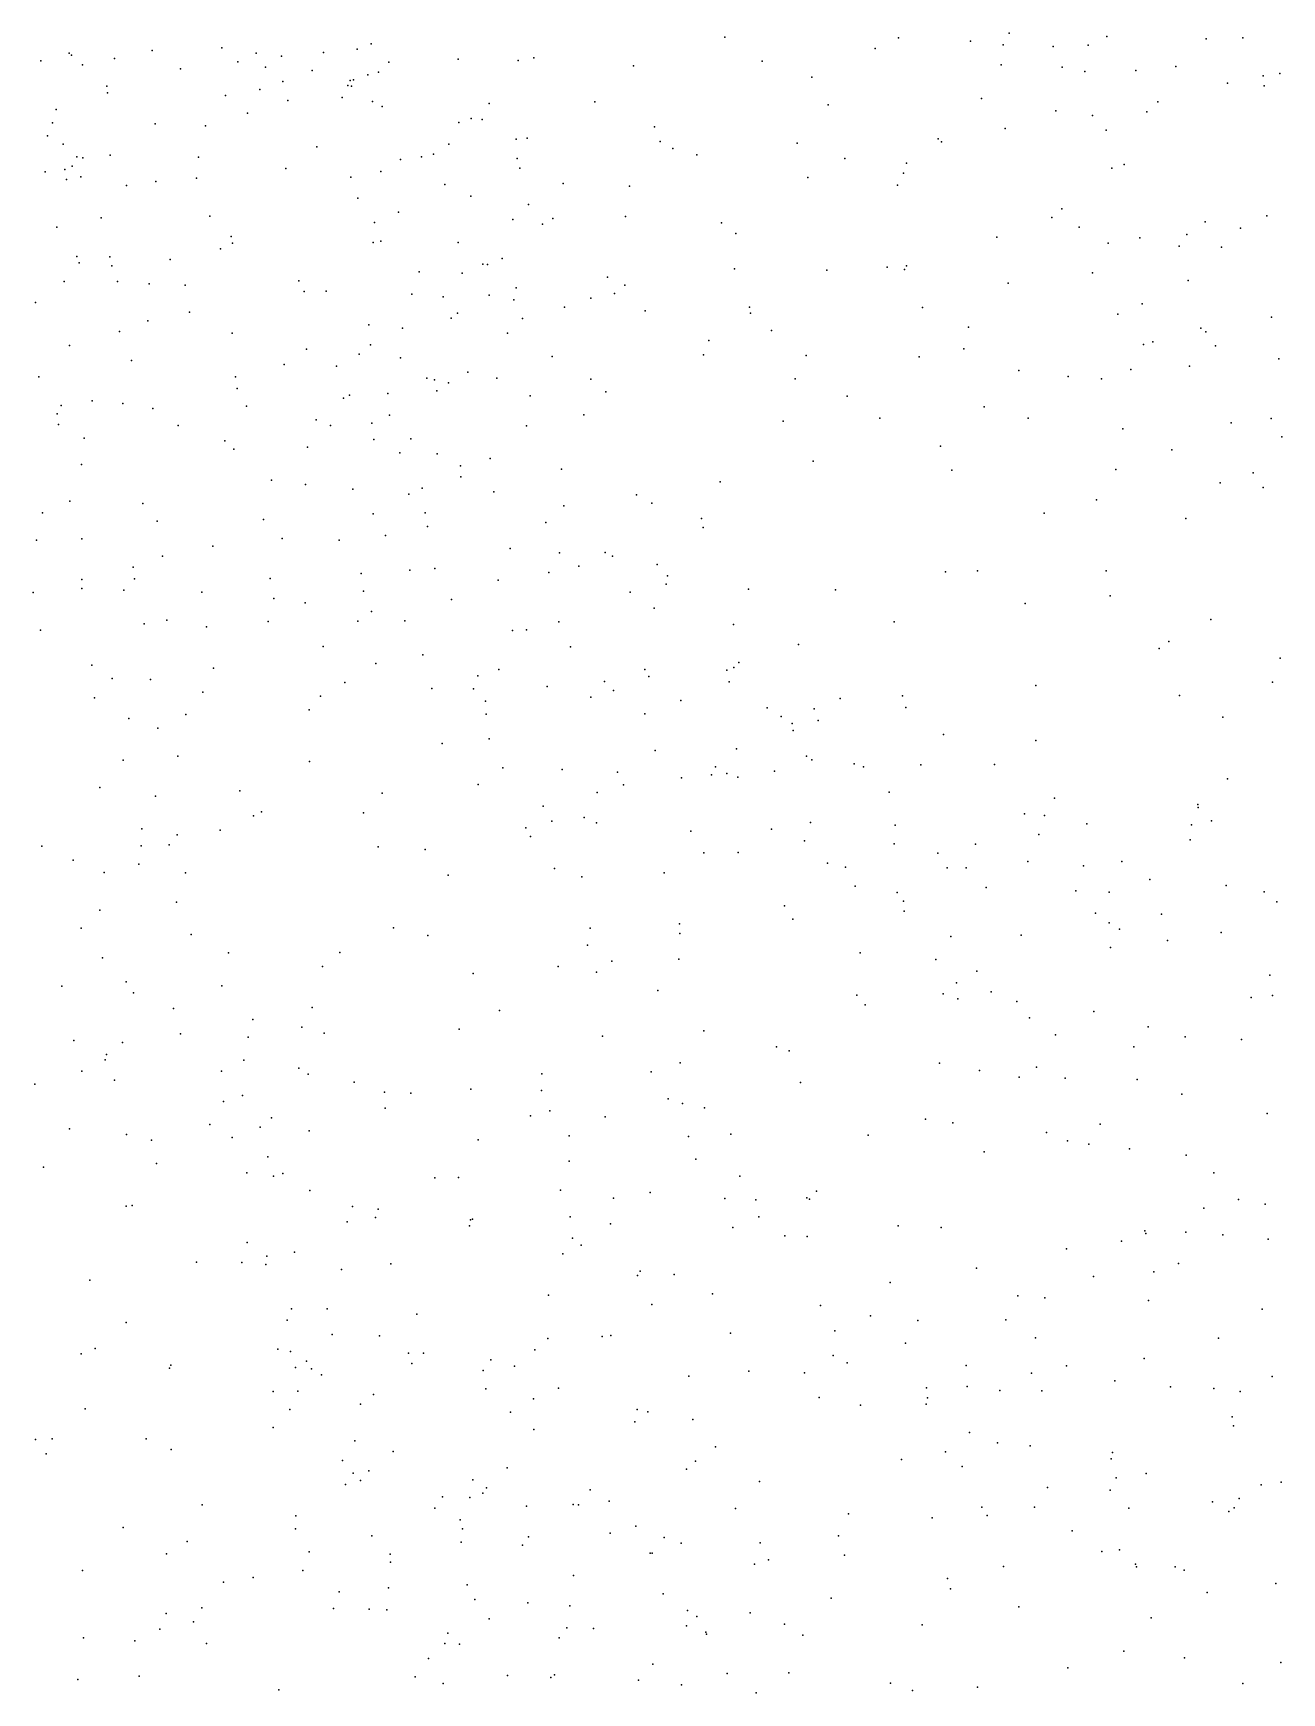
# Model space of a CAD drawing. Header units: metres. Extents: x -25 to 25, y -27.8 to 27.8.
# Drawn here: x 8.652 to 11.267, y -13.884 to -10.409 of the extents above; entities that cross this region are included whole.
import ezdxf

# ---------------------------------------------------------------- set-up
doc = ezdxf.new("R2010")
doc.units = ezdxf.units.M

msp = doc.modelspace()

# ---------------------------------------------------------------- linework, layer by layer
for p in [(10.1003, -10.4169, -2.6898), (10.4645, -10.4188, -6.7842), (10.6153, -10.4255, -20.5417), (10.6959, -10.4089, 2.9726), (10.9004, -10.4159, -6.7012), (11.1087, -10.4205, -5.8963), (11.1855, -10.4185, -6.7358), (8.7273, -10.4508, -16.4714), (8.7324, -10.4548, -15.7868), (8.9013, -10.445, -20.6705), (9.0469, -10.4395, -16.3693), (9.1192, -10.4509, -11.6858), (9.172, -10.4568, -11.4788), (9.2599, -10.4491, -10.856), (9.3303, -10.4425, -7.9587), (9.3601, -10.4313, -2.8442), (9.7002, -10.4607, -9.8016), (10.4153, -10.4413, -20.6962), (10.6838, -10.4335, 1.3302), (10.7882, -10.4367, -12.0911), (10.8612, -10.4339, 3.4108), (8.6683, -10.4665, -13.7442), (8.755, -10.4752, -3.9177), (8.8225, -10.4618, -12.455), (8.9602, -10.4832, -2.9471), (9.0805, -10.4692, -12.1343), (9.1384, -10.4798, -11.929), (9.2365, -10.4873, -11.0672), (9.3526, -10.4961, -17.7163), (9.3755, -10.4907, -18.4235), (9.3967, -10.4698, -7.6966), (9.5419, -10.4631, -9.9979), (9.6674, -10.4659, -2.9991), (9.9093, -10.4773, -20.8842), (10.1788, -10.4676, -20.8415), (10.6794, -10.475, -6.8804), (10.8068, -10.4803, -11.8217), (10.8548, -10.4888, 2.2303), (10.9614, -10.4873, 1.5751), (11.0452, -10.4786, -6.8816), (11.2633, -10.4931, -7.0926), (8.8065, -10.5198, -18.0219), (9.1266, -10.5265, -15.9937), (9.1751, -10.51, -20.7593), (9.3111, -10.5186, -16.2461), (9.3156, -10.5077, -7.238), (9.3186, -10.5195, -8.2773), (9.3231, -10.5064, -10.6047), (10.2829, -10.5009, -6.5114), (11.1536, -10.5133, -20.3938), (11.2278, -10.4979, -11.3904), (11.2301, -10.5193, -11.8614), (8.8075, -10.5335, -3.675), (9.055, -10.5392, -3.3373), (9.1853, -10.5496, -3.0678), (9.2988, -10.5433, -12.0584), (9.3627, -10.5521, -11.8457), (9.3831, -10.5626, -11.5547), (9.607, -10.5558, -20.8793), (9.828, -10.5527, 0.534), (10.317, -10.5589, -6.9631), (10.6378, -10.5457, -5.9334), (11.0072, -10.5524, -7.2576), (8.6927, -10.5965, -4.394), (8.7002, -10.5684, -2.9929), (8.9077, -10.5988, -18.2347), (9.101, -10.5764, -12.3208), (9.5437, -10.5962, 0.4139), (9.569, -10.5877, -7.2988), (9.5925, -10.5898, -11.7551), (10.794, -10.5712, 2.809), (10.8707, -10.5814, -5.8912), (10.9843, -10.5737, 2.0471), (8.6819, -10.6236, -15.9139), (9.0126, -10.603, 0.1735), (9.6635, -10.6307, -18.2005), (9.6867, -10.6285, -12.1404), (9.953, -10.6052, -2.8696), (10.5471, -10.6301, -20.6752), (10.6877, -10.6087, 1.1269), (10.8991, -10.6121, -11.4963), (8.7149, -10.6412, -7.1725), (8.7431, -10.6678, -14.0793), (8.8132, -10.6646, -0.0671), (8.9985, -10.6684, -7.1096), (9.246, -10.6466, -18.5508), (9.4652, -10.668, -8.6952), (9.4905, -10.662, -18.4807), (9.5225, -10.6411, -7.7293), (9.9653, -10.6359, -11.9136), (9.9915, -10.6504, -6.9796), (10.0416, -10.6635, -20.908), (10.2524, -10.6394, 0.7941), (10.5546, -10.6364, -11.8838), (8.677, -10.6991, -3.8563), (8.7186, -10.6946, -17.6131), (8.7336, -10.6874, -18.1358), (8.7561, -10.6701, -16.1872), (9.1812, -10.6924, 0.2807), (9.3803, -10.6982, -11.1434), (9.4214, -10.6732, -17.8441), (9.6658, -10.671, -9.7282), (9.6709, -10.6916, -7.0894), (10.3517, -10.6713, -20.808), (10.4751, -10.7017, -6.2308), (10.4811, -10.6808, -7.1626), (10.9112, -10.6917, 2.4401), (10.9371, -10.684, 3.0603), (8.7215, -10.715, -0.4459), (8.7516, -10.7095, -12.78), (8.8473, -10.728, -20.6581), (8.9089, -10.7198, -12.5845), (8.9941, -10.7125, -18.4645), (9.3173, -10.7104, -7.0511), (9.5143, -10.7261, -9.9303), (9.7617, -10.7236, -9.2373), (9.9009, -10.729, -7.2597), (10.2745, -10.7112, -6.5251), (10.462, -10.7269, -11.6678), (9.3319, -10.7543, -10.6074), (9.5684, -10.7503, -8.8734), (9.6892, -10.7674, -7.5345), (8.7942, -10.7957, -7.3164), (9.0218, -10.7923, -17.8088), (9.367, -10.8057, -10.8711), (9.4168, -10.7835, -8.3996), (9.6565, -10.7994, -12.3061), (9.7184, -10.8085, -20.9343), (9.7406, -10.7972, -9.4962), (9.8928, -10.7929, -11.5663), (10.0939, -10.8061, -11.9562), (10.7856, -10.7949, 1.104), (10.8067, -10.7765, -11.3802), (11.1063, -10.8037, -11.1554), (11.2359, -10.7911, 3.2788), (8.7013, -10.8154, -3.626), (9.0664, -10.8349, -18.6224), (10.1236, -10.8284, -6.7077), (10.6705, -10.8363, -20.6516), (10.8427, -10.815, -11.9975), (10.9698, -10.8374, -7.4978), (11.0683, -10.8305, 2.2101), (11.1804, -10.8172, -20.5089), (8.7431, -10.8764, -3.3914), (8.8122, -10.877, -13.5983), (9.0444, -10.8607, -20.7126), (9.0695, -10.8483, 0.1777), (9.3643, -10.8469, -20.8447), (9.3803, -10.8445, -10.2291), (9.5421, -10.8475, -11.267), (10.9035, -10.8483, -6.0753), (11.0524, -10.8547, 1.3792), (11.1405, -10.8568, 1.8804), (8.7486, -10.8898, -13.3013), (8.8167, -10.8962, -12.939), (8.9392, -10.8831, -12.7157), (9.4606, -10.9088, -8.1928), (9.5501, -10.9113, -9.8177), (9.5938, -10.8923, -7.0286), (9.6038, -10.893, 0.5212), (9.6342, -10.8809, -9.163), (10.1205, -10.9024, -20.9056), (10.3142, -10.9049, -6.6116), (10.4405, -10.8988, 0.9879), (10.4768, -10.904, -11.5303), (10.481, -10.8959, -7.262), (10.8707, -10.9107, -20.6027), (8.7171, -10.9288, -14.2807), (8.8289, -10.9289, -17.7941), (8.8946, -10.9336, -0.0675), (8.97, -10.9364, -13.9654), (9.2082, -10.9275, -12.5883), (9.6632, -10.9421, -18.1328), (9.8551, -10.92, -7.363), (9.8911, -10.9365, -12.1183), (10.6937, -10.9321, -6.2765), (11.0708, -10.9268, 2.6371), (8.6565, -10.9729, -7.4975), (9.2193, -10.9502, -17.9092), (9.2658, -10.9495, -7.205), (9.4453, -10.9556, -11.0764), (9.5105, -10.9613, -8.9146), (9.6073, -10.9575, -7.8075), (9.6588, -10.9673, -18.6894), (9.7648, -10.9825, -12.2819), (9.8201, -10.9635, -11.4477), (9.8698, -10.954, 0.7653), (10.1524, -10.9827, -11.5641), (10.9748, -10.9757, -6.2613), (8.8924, -11.011, -13.1209), (8.9791, -10.9934, -13.6593), (9.5272, -11.0058, -18.8503), (9.5404, -10.9954, -12.508), (9.677, -11.0066, -7.613), (9.9339, -10.9901, -20.9514), (10.1542, -10.9951, 0.9482), (10.5143, -10.9836, -20.7506), (10.9236, -10.997, -11.2063), (11.2458, -11.0039, -6.4386), (8.8329, -11.0339, -0.3162), (9.0687, -11.0369, -7.4308), (9.3553, -11.0194, -10.4639), (9.4252, -11.0263, -18.0225), (9.6452, -11.037, -7.3609), (10.1986, -11.0317, -7.3023), (10.6112, -11.0244, 1.088), (11.0975, -11.0269, -20.5634), (11.1077, -11.0345, -11.9809), (8.7283, -11.0628, -0.7334), (9.2245, -11.0703, 0.1758), (9.3344, -11.0813, -7.4704), (9.3588, -11.0613, -10.7499), (9.7392, -11.0857, -18.2774), (10.0558, -11.0827, -11.9851), (10.0673, -11.0527, -7.021), (10.271, -11.0842, -6.8728), (10.5074, -11.0866, -11.8837), (10.601, -11.0701, -7.2838), (10.9774, -11.061, 1.3068), (10.9969, -11.0552, -7.4603), (11.128, -11.0635, -11.0935), (8.8576, -11.0943, -14.2188), (9.1777, -11.1028, -13.8958), (9.2874, -11.1061, -18.9085), (9.4216, -11.0887, -10.1126), (9.562, -11.1191, -9.5504), (10.7165, -11.1151, -6.6359), (10.9511, -11.113, -6.5589), (11.0738, -11.1059, 1.6293), (11.2608, -11.0908, -7.5712), (8.6639, -11.1286, -17.7504), (9.0759, -11.1283, -13.0607), (9.0794, -11.1532, -17.9391), (9.4767, -11.1313, -7.6789), (9.4923, -11.135, 0.3815), (9.522, -11.1409, -20.8623), (9.6233, -11.1316, 0.5689), (9.8198, -11.1336, -18.8026), (10.2476, -11.133, -11.901), (10.8198, -11.1276, -11.9388), (10.8896, -11.1326, -7.2838), (8.7108, -11.1889, -4.5844), (8.7758, -11.1785, -20.5163), (8.84, -11.1843, -18.8515), (9.0989, -11.1898, -20.6383), (9.3018, -11.1733, -13.6887), (9.3147, -11.1673, -12.8675), (9.3945, -11.1632, -10.9418), (9.4975, -11.1576, -9.2401), (9.693, -11.1681, -18.9798), (9.851, -11.1599, -18.5898), (10.357, -11.1687, -7.1313), (10.644, -11.1911, -6.8631), (8.7023, -11.2063, -4.3224), (8.9023, -11.1951, -7.6014), (9.2445, -11.2184, -13.3755), (9.3612, -11.2254, -8.7334), (9.3981, -11.2089, -7.8661), (9.8051, -11.2083, -12.2915), (10.2224, -11.2214, -11.5486), (10.4252, -11.215, -20.8119), (10.7359, -11.2151, -11.3512), (11.1607, -11.2246, -6.7855), (11.2451, -11.2155, 2.607), (8.7047, -11.2285, -14.4218), (8.7587, -11.2568, -0.8896), (8.9559, -11.2305, -0.407), (9.275, -11.2303, -18.0502), (9.3657, -11.2601, -10.6588), (9.4426, -11.2586, -8.287), (9.6849, -11.2314, -11.3319), (10.9338, -11.2374, -6.8324), (11.2671, -11.2542, -7.2354), (9.0535, -11.2626, -14.1419), (9.0721, -11.2798, -7.7074), (9.2262, -11.2756, 0.0015), (9.4197, -11.2874, -13.2027), (9.4983, -11.2901, -8.0479), (10.5523, -11.2735, 1.1275), (11.0365, -11.2814, -20.5636), (8.7534, -11.3119, -17.8103), (9.5469, -11.3148, -13.5013), (9.6094, -11.2997, -12.836), (9.7583, -11.3217, -20.8911), (10.2858, -11.3054, 1.0269), (10.5758, -11.3243, -11.9209), (10.9194, -11.3225, 1.3415), (11.2069, -11.3297, -11.8151), (9.151, -11.3448, -19.077), (9.2223, -11.3538, -7.9035), (9.3217, -11.3636, -9.003), (9.4664, -11.3616, -9.5259), (9.5479, -11.3378, 0.3465), (10.0908, -11.3484, -20.8876), (11.1378, -11.3508, 2.081), (11.2281, -11.36, 2.4171), (8.7287, -11.3886, -4.0834), (8.8818, -11.3937, -14.293), (9.4385, -11.3745, -18.215), (9.6167, -11.3695, -13.9193), (9.7637, -11.3985, -13.6164), (9.9157, -11.3757, 0.8479), (9.948, -11.3932, -19.0145), (10.879, -11.3861, -11.9452), (8.6713, -11.4132, -19.1403), (8.912, -11.4307, -0.9788), (9.1342, -11.4273, -0.464), (9.3637, -11.4152, -20.6739), (9.4733, -11.4132, 0.1363), (9.726, -11.4337, -13.0302), (10.052, -11.4253, -12.1087), (10.7693, -11.4144, 1.2038), (11.0659, -11.4252, 1.7888), (8.7536, -11.4679, -4.7661), (9.1737, -11.4671, -14.1107), (9.3896, -11.4609, -19.251), (9.4777, -11.4422, -10.0997), (10.0554, -11.4443, -18.76), (8.6586, -11.4703, -14.5083), (8.9229, -11.5038, -19.2401), (9.0285, -11.4832, -20.3706), (9.2927, -11.4704, -8.3848), (9.6512, -11.4883, -18.3833), (9.7546, -11.4972, -11.3339), (9.8501, -11.4964, -19.1881), (9.8653, -11.5039, -13.4405), (8.8617, -11.5272, -7.7785), (9.4409, -11.5335, -10.4809), (9.4932, -11.5303, -10.9973), (9.7323, -11.5384, -14.0397), (9.795, -11.5249, 0.663), (9.959, -11.5218, -12.2851), (10.5629, -11.5372, 1.1205), (10.63, -11.5349, -11.4383), (10.8992, -11.5347, -20.522), (8.7537, -11.5532, -20.1328), (8.7537, -11.5721, -17.7341), (8.8644, -11.5514, -4.3063), (9.1486, -11.5508, -8.0389), (9.3389, -11.5405, -0.3308), (9.6258, -11.5544, -20.778), (9.978, -11.563, -11.4181), (9.9805, -11.5451, -13.9833), (10.1502, -11.5734, -19.0047), (8.652, -11.5804, -19.4511), (8.8421, -11.5754, -3.9246), (9.0052, -11.5794, -18.0104), (9.1561, -11.5927, -18.1622), (9.2219, -11.6016, -8.5668), (9.3436, -11.5771, -0.5717), (9.528, -11.5946, -9.8748), (9.9022, -11.5793, -12.9656), (10.3326, -11.5747, -11.4931), (10.7298, -11.6033, -12.0236), (10.9074, -11.5871, 1.3374), (8.9318, -11.6385, -19.5563), (9.1441, -11.6407, -19.566), (9.3318, -11.6399, -0.8143), (9.3609, -11.6203, -9.3309), (9.4304, -11.6397, -18.3882), (9.7532, -11.6413, 0.47), (9.9528, -11.613, -13.1962), (10.4551, -11.6414, -12.0971), (11.1184, -11.6367, 1.9378), (8.6676, -11.6588, -5.0786), (8.8844, -11.6458, -4.5582), (9.0153, -11.6518, -19.9938), (9.6557, -11.6599, -0.1889), (9.6849, -11.6586, -0.4473), (10.1189, -11.6471, 0.8559), (9.2594, -11.6934, -9.1169), (9.4681, -11.711, -9.609), (9.7774, -11.6937, -11.2364), (10.2551, -11.6891, -18.7245), (11.0105, -11.6978, -20.4452), (11.0303, -11.683, -11.8954), (8.7751, -11.7324, -7.8008), (9.0295, -11.7389, -1.0694), (9.3697, -11.7289, -14.0981), (9.6269, -11.7416, -0.7857), (9.933, -11.7418, -0.6363), (10.105, -11.7429, -20.7515), (10.1195, -11.737, -13.8726), (10.1298, -11.7266, -11.413), (11.2639, -11.7177, 2.2039), (8.8173, -11.7603, -1.2314), (8.8977, -11.7627, -17.8054), (9.3046, -11.7688, -19.909), (9.4871, -11.7812, -19.6059), (9.5835, -11.7549, -10.0445), (9.7287, -11.7771, -19.4667), (9.8485, -11.7669, -20.7258), (9.9416, -11.756, -19.3509), (10.1093, -11.7672, -12.9378), (10.7518, -11.7753, -20.4141), (11.2476, -11.7682, -20.403), (8.7801, -11.8008, -17.5532), (9.0071, -11.7886, -8.0293), (9.2538, -11.7976, -18.3359), (9.574, -11.7823, -10.309), (9.5992, -11.8081, -20.5358), (9.8201, -11.7991, -18.5103), (9.8677, -11.7857, -0.2937), (10.0082, -11.8062, -0.4497), (10.3422, -11.8024, -18.8961), (10.4729, -11.7967, -12.2722), (11.0527, -11.7962, 1.5333), (8.8521, -11.8441, -3.7905), (8.9714, -11.8354, -4.1187), (9.2298, -11.826, -8.3285), (9.6007, -11.8347, -10.6791), (9.933, -11.8341, 0.4285), (10.1895, -11.8214, -12.6317), (10.2185, -11.8397, 0.7569), (10.288, -11.8239, -20.6148), (10.2963, -11.8486, -18.5517), (10.4798, -11.8207, 0.9819), (11.1438, -11.841, 1.848), (8.913, -11.864, -14.3303), (10.2418, -11.8545, -0.6033), (10.2436, -11.8689, -13.1636), (10.5582, -11.8778, -11.5143), (9.5087, -11.8967, -20.2315), (9.607, -11.887, -18.5086), (9.9547, -11.9114, -11.2173), (10.1249, -11.9073, -0.8797), (10.7522, -11.8903, -12.2467), (8.8404, -11.9312, -5.0981), (8.9549, -11.9229, -4.3272), (9.2308, -11.9338, -8.5602), (9.6358, -11.9474, -9.8425), (9.7596, -11.9511, -10.9239), (10.0812, -11.9456, -13.9051), (10.2045, -11.9546, -0.3403), (10.2714, -11.923, -13.3698), (10.283, -11.9309, -19.2033), (10.3714, -11.9387, -20.428), (10.3912, -11.9456, -12.8024), (10.5111, -11.9411, -18.8219), (10.6655, -11.9407, 1.0943), (8.7913, -11.9885, -7.8239), (9.5842, -11.9823, -9.6132), (9.8761, -11.9562, -19.6518), (9.8886, -11.9827, -20.491), (10.01, -11.9685, 0.1367), (10.0723, -11.9623, -0.1423), (10.1045, -11.9592, 0.4386), (10.1281, -11.9672, -19.4798), (11.1532, -11.9705, 1.6795), (8.908, -12.0064, -4.6566), (9.0847, -11.9956, -14.3034), (9.3829, -12.0003, -9.2205), (9.8335, -11.999, -0.9252), (10.4446, -11.9985, -0.3979), (10.7913, -12.0108, -0.7028), (11.0914, -12.0239, 1.4138), (9.1137, -12.0479, -1.0877), (9.1303, -12.0394, -8.1454), (9.3436, -12.0419, -0.9931), (9.7198, -12.0277, -20.0308), (9.7385, -12.0592, -18.5209), (9.8063, -12.0511, -20.2566), (10.7281, -12.0438, -18.6257), (10.7702, -12.0472, -0.4864), (11.0918, -12.0306, -11.5198), (11.1196, -12.0582, -20.2617), (8.8798, -12.0752, -14.4716), (8.9538, -12.0876, -17.8098), (9.0438, -12.0779, -18.1097), (9.6839, -12.0732, -10.4237), (9.6938, -12.0912, -10.1224), (9.8317, -12.0623, -14.1729), (10.0291, -12.0797, -20.2244), (10.1982, -12.0758, -19.8091), (10.2797, -12.0618, -20.2195), (10.4575, -12.0675, -0.9953), (10.7583, -12.0867, -1.0168), (10.8586, -12.0647, -20.2178), (11.0783, -12.067, -12.0392), (8.6703, -12.1111, -5.4595), (8.878, -12.1108, -1.2053), (8.9366, -12.1085, -17.55), (9.3745, -12.113, -18.4293), (9.4727, -12.1181, -14.2562), (10.0566, -12.1257, -11.2417), (10.1283, -12.1244, -13.6904), (10.2675, -12.1006, 0.1745), (10.4552, -12.1064, -0.1571), (10.5468, -12.1263, -19.9957), (10.6255, -12.1071, -11.5916), (11.075, -12.0983, -0.9657), (8.7355, -12.1405, -16.7427), (8.8732, -12.1488, -4.8767), (9.744, -12.1583, -9.6681), (10.3154, -12.1471, -13.3736), (10.3534, -12.1556, -19.6558), (10.5665, -12.1571, -18.2953), (10.6058, -12.1568, -12.9713), (10.7354, -12.1435, -12.7612), (10.8519, -12.1523, -12.5184), (10.9318, -12.1433, -18.344), (8.8006, -12.1669, -3.8413), (8.9712, -12.1673, -4.2712), (9.5212, -12.1724, -9.3115), (9.8014, -12.1759, -10.706), (9.9733, -12.1672, -0.9664), (10.3736, -12.195, 0.416), (10.6477, -12.1983, -0.2151), (10.991, -12.1811, -12.2753), (11.1507, -12.1938, -0.6439), (8.9518, -12.2288, -17.3594), (10.4614, -12.2088, -13.1943), (10.4749, -12.2263, 0.018), (10.8355, -12.2052, -1.1973), (10.9058, -12.2077, -11.5968), (11.2299, -12.2074, 1.4433), (11.2565, -12.2278, -20.1318), (8.7918, -12.2453, -7.7124), (10.2256, -12.2367, -18.4426), (10.2427, -12.2642, -1.0353), (10.4762, -12.2478, -1.103), (10.8766, -12.2515, -20.0518), (11.0153, -12.2537, -0.4641), (8.7524, -12.2829, -14.817), (8.9828, -12.2965, -17.7213), (9.4068, -12.2827, -9.0016), (9.4785, -12.2985, -18.4137), (9.8183, -12.2829, -14.3005), (10.0057, -12.2739, -14.0024), (10.006, -12.294, -11.0865), (10.5737, -12.3004, -19.7014), (10.7211, -12.2979, -19.0171), (10.9056, -12.2719, -18.1513), (10.9273, -12.2852, -18.846), (11.1398, -12.2924, -18.4002), (9.0609, -12.3348, -17.957), (9.2943, -12.3341, -8.6745), (9.813, -12.3186, -10.4899), (10.3839, -12.3346, -18.3176), (10.908, -12.3236, -12.7941), (11.028, -12.3091, -1.4007), (8.7971, -12.345, -4.8521), (9.2577, -12.3634, -8.4577), (9.7512, -12.3638, -0.9696), (9.8637, -12.3526, -9.9429), (10.0044, -12.3484, -18.4806), (10.5424, -12.3491, -19.3857), (8.7121, -12.4045, -15.0715), (8.847, -12.3953, -4.5274), (9.0471, -12.4041, -3.9265), (9.5737, -12.3784, -9.2028), (9.8315, -12.3753, -10.2696), (10.5858, -12.398, 0.0799), (10.6282, -12.3734, 0.8619), (11.2418, -12.3819, 1.2639), (8.8619, -12.4185, -16.5581), (9.9604, -12.4134, -9.6813), (10.3769, -12.4232, -11.4945), (10.5577, -12.421, 0.654), (10.5886, -12.431, -13.0586), (10.6582, -12.4166, -18.1218), (10.7122, -12.4368, -19.5606), (11.2029, -12.4286, -12.5011), (11.2478, -12.4242, -18.6898), (8.946, -12.4511, -7.7316), (9.1119, -12.4746, -1.0506), (9.236, -12.4491, -18.159), (9.6283, -12.4554, -14.5299), (10.3942, -12.4434, -13.2505), (10.7384, -12.4713, -1.2759), (10.8733, -12.4577, -19.1562), (8.9607, -12.5047, -4.201), (9.1024, -12.5111, -14.889), (9.2143, -12.4905, -8.0565), (9.2612, -12.5028, -14.7296), (9.5442, -12.4949, -18.3741), (9.8441, -12.5096, -18.4485), (10.0567, -12.4983, -13.7469), (10.7928, -12.5069, -0.1503), (10.9871, -12.4899, -19.6791), (11.0647, -12.511, -19.2837), (8.7371, -12.5185, -15.3939), (8.8393, -12.5229, -1.1227), (10.2086, -12.532, -18.3928), (10.2353, -12.5404, -11.3419), (10.9569, -12.5316, -1.4339), (11.1824, -12.516, -0.445), (8.8028, -12.5591, -16.1978), (8.8054, -12.548, -7.4446), (9.0934, -12.5594, -15.129), (9.2083, -12.5765, -8.2675), (10.0073, -12.5651, -10.7751), (10.5503, -12.5659, -1.1925), (10.6337, -12.5814, 0.4308), (10.7531, -12.5746, -11.5523), (8.6556, -12.6099, -5.7433), (8.7537, -12.5827, -15.8898), (8.822, -12.6013, -15.6246), (9.0463, -12.5827, -17.1068), (9.2278, -12.5889, -8.6467), (9.3244, -12.6056, -15.0394), (9.717, -12.588, -3.5079), (9.9464, -12.5842, -14.0447), (10.2588, -12.6061, -13.377), (10.7173, -12.5952, 0.682), (10.8133, -12.597, -18.056), (10.9643, -12.5998, -11.5231), (9.0504, -12.6461, -15.5227), (9.0902, -12.6334, -7.7051), (9.388, -12.6266, -18.2388), (9.4428, -12.6286, -8.9821), (9.5686, -12.6205, -14.8409), (9.7163, -12.6228, -9.2313), (9.9821, -12.6406, -10.3434), (10.0119, -12.6504, -10.5512), (11.0575, -12.6305, -12.7863), (9.1508, -12.6805, -17.92), (9.3894, -12.6604, -15.3397), (9.6935, -12.6764, -18.4044), (9.7343, -12.6654, -0.9332), (9.8499, -12.6781, -14.3384), (10.0578, -12.6593, -9.7622), (10.5211, -12.6834, -13.07), (11.2367, -12.6716, -17.8609), (8.728, -12.7037, -7.086), (8.8473, -12.7151, -3.8742), (9.0223, -12.6942, -15.8139), (9.1277, -12.6999, -16.9043), (9.2303, -12.7073, -8.0127), (9.7743, -12.718, -14.7067), (10.0244, -12.7192, -10.1073), (10.1129, -12.7145, -10.8786), (10.4008, -12.7166, -11.3586), (10.5778, -12.6906, -18.2255), (10.774, -12.7114, 0.2751), (10.8868, -12.6938, 0.7769), (8.9, -12.7268, -7.257), (9.0684, -12.7215, -17.7126), (9.584, -12.7267, -15.556), (10.644, -12.7513, -11.4355), (10.8183, -12.7286, 0.5505), (10.8628, -12.7353, 0.0427), (10.9481, -12.7456, -1.4366), (8.6739, -12.7836, -6.6517), (8.9103, -12.7761, -0.9617), (9.1437, -12.7624, -0.9398), (9.7745, -12.7713, -15.3193), (10.0401, -12.7669, -9.418), (11.0667, -12.7583, -0.2101), (9.0993, -12.7953, -7.4716), (9.1551, -12.8026, -16.1602), (9.1749, -12.7969, -8.412), (9.4932, -12.8063, -0.878), (9.5426, -12.8056, -15.7525), (10.1319, -12.8026, -13.5081), (11.1248, -12.7956, 0.7842), (9.2315, -12.8326, -16.5323), (9.7561, -12.8321, -15.7593), (9.8674, -12.8488, -15.4923), (9.944, -12.8368, -0.91), (10.1009, -12.8492, -9.8538), (10.1658, -12.852, -18.4649), (10.2725, -12.8478, -10.9983), (10.2782, -12.8505, -1.0128), (10.2926, -12.8341, -13.2851), (11.1764, -12.8513, -4.3743), (8.8465, -12.8657, -4.1699), (8.8592, -12.8643, -6.865), (9.321, -12.8663, -16.0311), (9.3692, -12.8888, -3.6931), (9.3746, -12.8715, -18.1965), (9.5676, -12.894, -3.6215), (9.5723, -12.8927, -9.1246), (9.7763, -12.8875, -14.1971), (10.1717, -12.8878, -10.5056), (11.1038, -12.8695, -1.5387), (11.2321, -12.8615, -11.4371), (9.3095, -12.8979, -8.8502), (9.5661, -12.9067, -18.364), (9.861, -12.9027, -3.476), (10.1176, -12.9103, -10.1737), (10.2259, -12.9276, -9.538), (10.273, -12.9292, -10.7897), (10.4633, -12.9069, -13.0773), (10.5536, -12.9097, -18.3114), (10.9799, -12.917, -4.6609), (10.9826, -12.9223, -4.2229), (11.0664, -12.9196, 0.4262), (11.1437, -12.9255, -17.9126), (9.1003, -12.9413, -17.3748), (9.1996, -12.9616, -8.1955), (9.7812, -12.9323, -15.9756), (9.7995, -12.9468, -18.4872), (10.816, -12.9547, -4.4966), (10.9312, -12.9389, -12.7938), (11.2383, -12.9346, 0.6051), (8.9939, -12.9824, -3.9772), (9.0888, -12.9831, -0.7787), (9.1394, -12.9873, -17.7321), (9.1415, -12.9701, -3.699), (9.2977, -12.9983, -7.9145), (9.4011, -12.9859, -3.4242), (9.7612, -12.9654, -14.7811), (10.6278, -12.995, -11.1481), (11.051, -12.9854, -11.2996), (8.7703, -13.0205, -6.4366), (9.9179, -13.0103, -15.293), (9.9232, -13.0015, -13.7236), (9.9947, -13.0084, -15.6541), (10.4465, -13.025, -10.9111), (10.8724, -13.0124, -1.3497), (10.9991, -13.0031, -18.0563), (9.7311, -13.0515, -0.7205), (10.0748, -13.0487, -18.542), (10.7139, -13.0531, -1.1833), (10.7705, -13.0575, -4.0629), (10.9877, -13.0629, -4.8478), (9.1931, -13.0806, -8.4076), (9.2677, -13.0806, -7.4424), (9.4558, -13.0917, -3.742), (9.9475, -13.071, -15.8566), (10.3007, -13.0731, -10.3285), (10.4055, -13.095, -10.6194), (11.2259, -13.081, 0.3227), (8.8469, -13.109, -3.7529), (9.1841, -13.104, -7.2257), (9.2779, -13.1341, -8.7393), (9.3776, -13.1369, -16.6656), (9.8618, -13.1361, -9.2533), (10.1121, -13.1311, -13.4307), (10.3309, -13.1261, -18.5098), (10.5049, -13.1047, -1.0188), (10.6888, -13.1031, -18.3085), (8.7821, -13.1633, -0.6869), (9.1641, -13.1646, -17.494), (9.1907, -13.1695, -17.2385), (9.7023, -13.1665, -18.5084), (9.7296, -13.1426, -3.1668), (9.8438, -13.1384, -15.0716), (10.4788, -13.1522, -9.4837), (10.7513, -13.1409, -10.9689), (11.1345, -13.1418, -1.4257), (8.7527, -13.1743, -4.1993), (8.9373, -13.2049, -0.5359), (8.9403, -13.1984, -6.7097), (9.2015, -13.2034, -17.7999), (9.2243, -13.1898, -0.4895), (9.2348, -13.2057, -8.2158), (9.4378, -13.1733, -3.3108), (9.4449, -13.195, -0.4878), (9.4692, -13.1733, -18.3316), (9.6104, -13.1871, -14.3874), (9.6601, -13.2007, -14.0884), (10.3274, -13.1779, -10.1225), (10.3568, -13.1937, -9.8518), (10.6059, -13.1993, -12.9912), (10.816, -13.2, -12.877), (10.9791, -13.1845, -11.0298), (9.2556, -13.2184, -17.0249), (9.5947, -13.2098, -9.1128), (10.0253, -13.2213, -15.6138), (10.151, -13.2108, -0.7518), (10.2676, -13.2141, -13.2651), (10.7432, -13.2152, -4.7805), (10.9177, -13.2309, -18.2135), (11.2467, -13.2219, -11.1546), (9.1549, -13.2536, -3.891), (9.2064, -13.2525, -3.5632), (9.3648, -13.2597, -7.7971), (9.6003, -13.2479, -16.3853), (9.6997, -13.2688, -0.4178), (9.7522, -13.2463, -13.8826), (10.298, -13.2661, -9.2497), (10.5231, -13.2458, -9.6907), (10.5247, -13.2669, -10.3033), (10.6083, -13.243, -10.5577), (10.6767, -13.2512, -9.4571), (10.7643, -13.2523, -10.7481), (11.0338, -13.2438, -12.8557), (11.1249, -13.247, -4.8779), (11.1802, -13.2536, -3.9986), (8.7607, -13.29, -6.4112), (9.1893, -13.2913, -0.255), (9.3377, -13.2801, -7.584), (9.6515, -13.2971, -14.7641), (9.9173, -13.291, -0.5128), (9.9396, -13.2959, -13.5792), (10.3845, -13.2824, -0.8065), (10.5225, -13.2802, -9.253), (11.163, -13.3066, -1.1244), (9.1548, -13.3286, -7.1748), (9.7005, -13.3333, -3.733), (9.9122, -13.3169, -15.9971), (10.0339, -13.3118, -9.257), (10.6129, -13.3394, -18.4144), (11.1657, -13.3257, -10.9516), (8.6567, -13.354, -0.4447), (8.6916, -13.3526, -3.7881), (8.8884, -13.3528, -4.0529), (8.941, -13.375, -0.2332), (9.3258, -13.3565, -8.6998), (9.4062, -13.3794, -3.7988), (10.0808, -13.3691, -13.419), (10.5627, -13.38, -3.7636), (10.6719, -13.3611, -10.1611), (10.7398, -13.3673, -0.789), (8.679, -13.3837, -4.2716), (9.3, -13.3982, -0.0766), (9.6446, -13.4136, -0.1562), (10.0389, -13.3992, -3.3066), (10.4705, -13.3959, -13.136), (10.5978, -13.4107, -4.3312), (10.9094, -13.3947, -3.8406), (10.9123, -13.3815, -9.7357), (9.3058, -13.4485, -17.7486), (9.3221, -13.4248, -3.4528), (9.3377, -13.4402, -8.1865), (9.3551, -13.4193, -16.9178), (9.5728, -13.4384, -14.4368), (10.0204, -13.416, -15.3939), (10.1735, -13.4417, -3.4621), (10.9203, -13.4342, -10.148), (10.9833, -13.4255, -10.4279), (11.2236, -13.4489, -3.8742), (11.266, -13.4434, -0.9349), (9.5091, -13.4738, 1.1263), (9.5666, -13.4758, -18.4061), (9.5934, -13.4663, -3.1283), (9.6013, -13.4553, -14.1468), (9.8186, -13.4593, -15.0714), (9.8585, -13.483, -18.5918), (10.7765, -13.4547, -9.3015), (10.9073, -13.4603, -12.9952), (11.1218, -13.4844, -18.1743), (11.1779, -13.4775, -13.0392), (9.0058, -13.491, 0.0075), (9.2018, -13.5136, 0.1429), (9.4929, -13.4981, 0.8281), (9.6853, -13.4939, -9.0946), (9.7828, -13.4901, 0.7792), (9.7943, -13.491, -3.0586), (10.1228, -13.4983, -0.2798), (10.3598, -13.5094, 0.0386), (10.5349, -13.5184, 0.3219), (10.6391, -13.496, -13.055), (10.65, -13.5129, -0.2582), (10.7489, -13.4956, 0.1007), (10.9468, -13.498, -9.4755), (11.1562, -13.5045, -9.9752), (11.1674, -13.4972, -9.7317), (8.8403, -13.5384, -6.5323), (9.2012, -13.5408, -3.8908), (9.5462, -13.5226, 0.181), (9.5512, -13.5413, -16.4478), (9.8601, -13.5501, 0.587), (9.9143, -13.5356, -16.0418), (10.8283, -13.545, -18.2925), (8.9747, -13.5675, -6.8961), (9.2299, -13.5891, 1.0973), (9.3613, -13.556, -17.5411), (9.5481, -13.5689, 0.4568), (9.6769, -13.5754, -13.9069), (9.6892, -13.5581, -14.8947), (9.9734, -13.559, -13.4785), (10.0092, -13.5714, 1.3644), (10.1749, -13.5702, -9.1612), (10.3387, -13.5557, -18.5172), (10.8902, -13.5888, -0.4083), (10.9274, -13.5853, -4.9017), (8.9311, -13.5935, -4.0405), (9.3999, -13.5944, -17.936), (9.4006, -13.6112, -8.4949), (9.9445, -13.5921, 0.2456), (9.9484, -13.592, -15.2305), (10.1626, -13.6152, 1.1078), (10.1921, -13.606, 0.565), (10.3512, -13.5961, -3.4875), (10.684, -13.6203, -4.6335), (10.9607, -13.6152, -0.1806), (10.9625, -13.6207, 0.3077), (11.0438, -13.6207, -3.7005), (8.7553, -13.6284, -6.284), (9.0503, -13.6529, 0.3092), (9.113, -13.6427, 0.8599), (9.2169, -13.6284, -7.5052), (9.561, -13.6586, -18.2813), (9.7836, -13.6389, -16.2215), (10.5669, -13.6452, 0.5782), (11.0624, -13.6278, -0.5511), (11.2544, -13.6556, -13.1906), (9.2927, -13.6728, -3.509), (9.3962, -13.6648, -16.8021), (9.5772, -13.6888, -14.4218), (9.9711, -13.6774, -9.1106), (10.3232, -13.686, 0.8672), (10.573, -13.6667, -9.1519), (11.1108, -13.6743, -0.0312), (8.9302, -13.7181, -6.6383), (9.0052, -13.7067, -3.6812), (9.2808, -13.7076, 1.484), (9.356, -13.7092, -7.7417), (9.3926, -13.7109, -17.031), (9.688, -13.6962, -8.9499), (9.7757, -13.7021, -3.7514), (10.0222, -13.7118, -3.1635), (10.0421, -13.7245, -18.5131), (10.1536, -13.7172, -13.2895), (10.7161, -13.7047, -3.5823), (10.9937, -13.7277, -13.1065), (8.917, -13.751, 0.9888), (8.9876, -13.7359, 0.6603), (9.5201, -13.7595, 1.6737), (9.6068, -13.7295, -14.6277), (9.77, -13.7484, -14.9489), (9.8252, -13.7498, -3.0339), (10.0205, -13.7441, -3.7809), (10.0607, -13.7574, 1.5522), (10.0625, -13.7614, -15.9311), (10.2253, -13.7406, -3.3266), (10.514, -13.7418, -18.3677), (8.7573, -13.7693, -6.0792), (8.8651, -13.7758, 0.3823), (9.0151, -13.7813, 1.3324), (9.5142, -13.7809, -17.8556), (9.5451, -13.7826, -8.3295), (9.7539, -13.7694, -13.7387), (10.2639, -13.7639, 1.2882), (10.9365, -13.7971, -3.5632), (9.4802, -13.8125, -3.7811), (9.9501, -13.8248, -16.1528), (10.819, -13.832, -9.3732), (11.0631, -13.8114, 0.5104), (11.2649, -13.8207, -3.6796), (8.7458, -13.8563, 1.089), (8.8737, -13.8497, -6.3376), (9.4519, -13.851, -17.2208), (9.5105, -13.8653, -16.6431), (9.6453, -13.8483, -8.6183), (9.7359, -13.8523, -18.2576), (9.7436, -13.8472, -16.3265), (9.9199, -13.8577, 1.7155), (10.1055, -13.8444, -15.5895), (10.2348, -13.8426, -3.897), (10.4476, -13.8644, -13.1391), (11.1852, -13.8647, -18.2599), (9.1665, -13.8786, 1.6012), (10.0098, -13.8678, -8.9251), (10.1662, -13.8845, -18.3738), (10.4939, -13.8799, -4.1734), (10.6299, -13.8729, -9.1607)]:
    msp.add_point(p)

doc.saveas('drawing.dxf')
